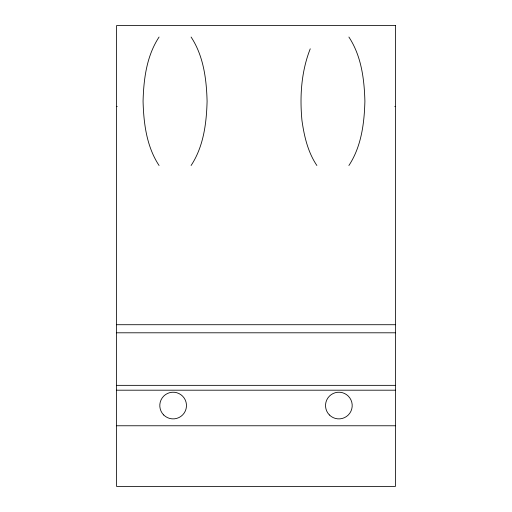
<?xml version="1.0" encoding="UTF-8"?>
<svg xmlns="http://www.w3.org/2000/svg" width="512" height="512" viewBox="0 0 512 512"><rect width="100%" height="100%" fill="white"/><g stroke="black" fill="none" stroke-linecap="round" stroke-linejoin="round"><path stroke-width="0.77" d="M310.246 48.819C301.286 71.514 299.661 96.365 301.958 120.467C304.186 136.218 307.859 152.128 316.877 165.504M159.072 37.037C146.598 55.93 143.661 79.117 143.066 101.267C143.661 123.418 146.598 146.611 159.072 165.504M191.085 165.504C203.552 146.611 206.496 123.418 207.091 101.267C206.496 79.117 203.552 55.93 191.085 37.037M348.89 165.504C361.357 146.611 364.301 123.418 364.896 101.267C364.301 79.117 361.357 55.93 348.89 37.037M116.55 106.445L117.242 106.445M394.758 106.445L395.45 106.445M116.55 324.717L395.45 324.717M116.55 332.8L395.45 332.8M116.55 385.35L395.45 385.35M116.55 390.195L395.45 390.195M116.55 425.766L395.45 425.766M395.45 25.6L116.55 25.6L116.55 486.4L395.45 486.4L395.45 25.6M163.706 414.989A13.338 13.338 0 0 0 186.022 409.011A13.338 13.338 0 0 0 169.683 392.672A13.338 13.338 0 0 0 163.706 414.989M329.434 414.989A13.338 13.338 0 0 0 351.75 409.011A13.338 13.338 0 0 0 335.411 392.672A13.338 13.338 0 0 0 329.434 414.989"/></g></svg>
